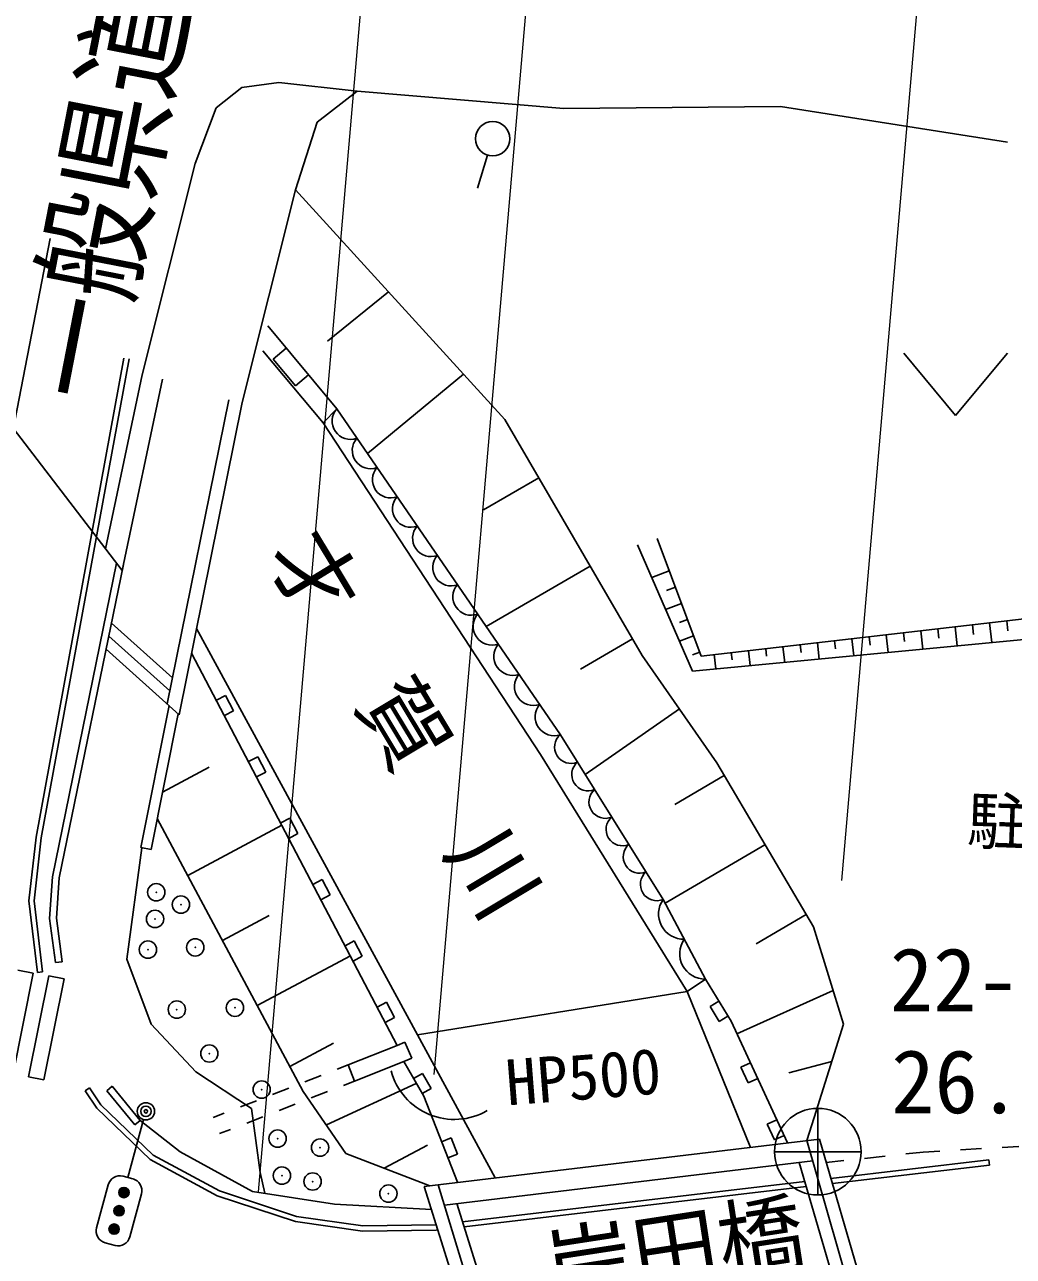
# Model space of a CAD drawing. Units: millimetres, scale not verified. Extents: x 40000 to 680000, y 20000 to 380000.
# Drawn here: x 342304 to 370832, y 307516 to 343075 of the extents above; entities that cross this region are included whole.
import ezdxf
from ezdxf.enums import TextEntityAlignment as Align

# ---------------------------------------------------------------- set-up
doc = ezdxf.new("R2010")
doc.units = ezdxf.units.MM
doc.header["$LTSCALE"] = 1000
doc.header["$PDMODE"] = 32
doc.header["$PDSIZE"] = 500
for name, color, linetype, lineweight in [('M-BGD', 7, 'Continuous', 25), ('M-BMK-SRVR', 3, 'Continuous', 25), ('M-STR-HTXT', 7, 'Continuous', 13), ('M-STR-STR1', 1, 'Continuous', 25), ('M-STR-STRC', 7, 'Continuous', 25)]:
    doc.layers.add(name, color=color, linetype=linetype, lineweight=lineweight)
doc.layers.add('M-BGD-HTXT', color=7, linetype='Continuous')
doc.styles.add('ＭＳ ゴシック', font='')
doc.styles.get('ＭＳ ゴシック').set_extended_font_data('MS Gothic')

msp = doc.modelspace()

# ---------------------------------------------------------------- hatches: boundary and pattern name
at = {"layer": 'M-STR-STRC'}
for points in [[(345021, 309354), (345022, 309340), (345024, 309325), (345028, 309311), (345034, 309298), (345040, 309285), (345048, 309272), (345057, 309261), (345068, 309250), (345079, 309241), (345091, 309232), (345103, 309225), (345117, 309219), (345131, 309215), (345145, 309212), (345160, 309210), (345174, 309210), (345189, 309211), (345203, 309213), (345217, 309217), (345231, 309223), (345244, 309229), (345256, 309237), (345268, 309246), (345278, 309256), (345288, 309268), (345296, 309280), (345303, 309292), (345309, 309306), (345314, 309320), (345317, 309334), (345319, 309348), (345319, 309363), (345318, 309378), (345315, 309392), (345311, 309406), (345306, 309420), (345299, 309433), (345291, 309445), (345282, 309457), (345272, 309467), (345261, 309477), (345249, 309485), (345236, 309492), (345223, 309498), (345209, 309503), (345195, 309506), (345180, 309508), (345165, 309508), (345151, 309507), (345136, 309504), (345122, 309500), (345109, 309495), (345096, 309488), (345083, 309480), (345072, 309471), (345061, 309461), (345052, 309450), (345043, 309438), (345036, 309425), (345030, 309412), (345026, 309398), (345023, 309384)], [(344878, 308826), (344879, 308812), (344882, 308797), (344886, 308783), (344891, 308770), (344898, 308757), (344906, 308744), (344915, 308733), (344925, 308722), (344936, 308713), (344948, 308704), (344961, 308697), (344974, 308691), (344988, 308687), (345002, 308684), (345017, 308682), (345032, 308682), (345046, 308683), (345061, 308685), (345075, 308689), (345088, 308695), (345101, 308701), (345114, 308709), (345125, 308718), (345136, 308729), (345145, 308740), (345154, 308752), (345161, 308764), (345167, 308778), (345171, 308792), (345174, 308806), (345176, 308821), (345176, 308835), (345175, 308850), (345173, 308864), (345169, 308878), (345163, 308892), (345157, 308905), (345149, 308917), (345140, 308929), (345130, 308939), (345118, 308949), (345106, 308957), (345094, 308964), (345080, 308970), (345066, 308975), (345052, 308978), (345038, 308980), (345023, 308980), (345008, 308979), (344994, 308976), (344980, 308972), (344966, 308967), (344953, 308960), (344941, 308952), (344929, 308943), (344919, 308933), (344909, 308922), (344901, 308910), (344894, 308897), (344888, 308884), (344883, 308870), (344880, 308856)], [(344880, 308452), (344866, 308451), (344851, 308448), (344837, 308444), (344824, 308439), (344811, 308432), (344798, 308424), (344787, 308415), (344776, 308405), (344767, 308394), (344758, 308382), (344751, 308369), (344745, 308356), (344741, 308342), (344738, 308328), (344736, 308313), (344736, 308299), (344737, 308284), (344739, 308270), (344743, 308255), (344749, 308242), (344755, 308229), (344763, 308216), (344772, 308205), (344782, 308194), (344794, 308185), (344806, 308177), (344818, 308169), (344832, 308164), (344846, 308159), (344860, 308156), (344874, 308154), (344889, 308154), (344904, 308155), (344918, 308158), (344932, 308162), (344946, 308167), (344959, 308173), (344971, 308181), (344983, 308190), (344993, 308201), (345003, 308212), (345011, 308224), (345018, 308236), (345024, 308250), (345029, 308264), (345032, 308278), (345033, 308293), (345034, 308307), (345033, 308322), (345030, 308336), (345026, 308350), (345021, 308364), (345014, 308377), (345006, 308389), (344997, 308401), (344987, 308411), (344976, 308421), (344964, 308429), (344951, 308436), (344938, 308442), (344924, 308447), (344909, 308450)]]:
    msp.add_hatch(color=256, dxfattribs=at).paths.add_polyline_path(points)

# ---------------------------------------------------------------- linework, layer by layer
at = {"layer": 'M-BGD'}
for p, q in [((348574, 341259), (349636, 341404)), ((349636, 341404), (351896, 341159)), ((347832, 340669), (348574, 341259)), ((350745, 340259), (351896, 341159)), ((351896, 341159), (357859, 340652)), ((347229, 339065), (347832, 340669)), ((357859, 340652), (364109, 340715)), ((364109, 340715), (370662, 339683)), ((350119, 338309), (350745, 340259)), ((355662, 339306), (355367, 338357)), ((345694, 332966), (347229, 339065)), ((350119, 338309), (348583, 332162)), ((350119, 338309), (356158, 331679)), ((343037, 336898), (341967, 331335)), ((345119, 327318), (338493, 335950)), ((352803, 335362), (351044, 333938)), ((349325, 334376), (351310, 331981)), ((350913, 331584), (349172, 333655)), ((349476, 333415), (349853, 333731)), ((367668, 333592), (369168, 331792)), ((369168, 331792), (370668, 333592)), ((342634, 319619), (345169, 333451)), ((342782, 319597), (345317, 333424)), ((350116, 332649), (349476, 333415)), ((344638, 327945), (345694, 332966)), ((345119, 327318), (346281, 332842)), ((350494, 332964), (350116, 332649)), ((354969, 332984), (352195, 330691)), ((348191, 332241), (346418, 323463)), ((348583, 332162), (346764, 323153)), ((351310, 331981), (350913, 331584)), ((351310, 331981), (357761, 322576)), ((357185, 322004), (350913, 331584)), ((360122, 324866), (356158, 331679)), ((357137, 329996), (355545, 329069)), ((360553, 328239), (361825, 324845)), ((359989, 328055), (361571, 324410)), ((343105, 318475), (344959, 327527)), ((343304, 318448), (345155, 327486)), ((358623, 327441), (355622, 325695)), ((360904, 327303), (360398, 327113)), ((361080, 326834), (360827, 326740)), ((361825, 324845), (376349, 326518)), ((361255, 326366), (360797, 326194)), ((346570, 324213), (344808, 325792)), ((361431, 325898), (361202, 325812)), ((361571, 324410), (377238, 325909)), ((369649, 325746), (369680, 325472)), ((370146, 325803), (370211, 325237)), ((370642, 325860), (370675, 325577)), ((346494, 323838), (344731, 325418)), ((347267, 325643), (353635, 313911)), ((361606, 325430), (361196, 325276)), ((366669, 325403), (366697, 325158)), ((367165, 325460), (367224, 324951)), ((367662, 325517), (367691, 325263)), ((368159, 325574), (368220, 325046)), ((368655, 325632), (368686, 325367)), ((369152, 325689), (369215, 325141)), ((346764, 323153), (344654, 325043)), ((359846, 325340), (358345, 324467)), ((363688, 325059), (363713, 324843)), ((364185, 325117), (364237, 324665)), ((364682, 325174), (364708, 324948)), ((365178, 325231), (365233, 324760)), ((365675, 325288), (365702, 325053)), ((366172, 325345), (366228, 324856)), ((347123, 324933), (353056, 313604)), ((362276, 321764), (360122, 324866)), ((361782, 324962), (361576, 324885)), ((362198, 324888), (362246, 324475)), ((362695, 324945), (362719, 324738)), ((363192, 325002), (363241, 324570)), ((348103, 323709), (347837, 323570)), ((348335, 323267), (348103, 323709)), ((346471, 323415), (345659, 319318)), ((348069, 323127), (348335, 323267)), ((361196, 323320), (358476, 321431)), ((346731, 323183), (345953, 319260)), ((357761, 322576), (360729, 317823)), ((349031, 321938), (348765, 321799)), ((349263, 321495), (349031, 321938)), ((361425, 315160), (357185, 322004)), ((346282, 320917), (347624, 321634)), ((348997, 321356), (349263, 321495)), ((365063, 317025), (362276, 321764)), ((362491, 321399), (361064, 320560)), ((350341, 312279), (346131, 320158)), ((349959, 320166), (349693, 320027)), ((350191, 319723), (349959, 320166)), ((347009, 318515), (349725, 319966)), ((349925, 319584), (350191, 319723)), ((342425, 317782), (342634, 319619)), ((342576, 317782), (342782, 319597)), ((363666, 319401), (360789, 317709)), ((345690, 319312), (345251, 316097)), ((345953, 319260), (345659, 319318)), ((343022, 317269), (343105, 318475)), ((343223, 317276), (343304, 318448)), ((350887, 318394), (350621, 318255)), ((351119, 317951), (350887, 318394)), ((350853, 317812), (351119, 317951)), ((342673, 315715), (342425, 317782)), ((342822, 315733), (342576, 317782)), ((360729, 317823), (361949, 315522)), ((343191, 315995), (343022, 317269)), ((343390, 316022), (343223, 317276)), ((348013, 316636), (349356, 317353)), ((364851, 317387), (363412, 316541)), ((365935, 314220), (365063, 317025)), ((351814, 316623), (351549, 316483)), ((352046, 316180), (351814, 316623)), ((349017, 314757), (351702, 316191)), ((351781, 316040), (352046, 316180)), ((342554, 315696), (342112, 315780)), ((343390, 316022), (343191, 315995)), ((345251, 316097), (345952, 314222)), ((341968, 312786), (342554, 315696)), ((343005, 315611), (342419, 312700)), ((342822, 315733), (342673, 315715)), ((342861, 312616), (343448, 315527)), ((343448, 315527), (343005, 315611)), ((361949, 315522), (361425, 315160)), ((361949, 315522), (362687, 314306)), ((353635, 313911), (361425, 315160)), ((363250, 310663), (361425, 315160)), ((365632, 315195), (362857, 313938)), ((352742, 314851), (352477, 314712)), ((352974, 314408), (352742, 314851)), ((362338, 314881), (362081, 314725)), ((362081, 314725), (362341, 314298)), ((352709, 314269), (352974, 314408)), ((362341, 314298), (362597, 314454)), ((345952, 314222), (347243, 312843)), ((362687, 314306), (364315, 310791)), ((365089, 311526), (365935, 314220)), ((349956, 313000), (351211, 313670)), ((353273, 313698), (353056, 313604)), ((353273, 313698), (353472, 313239)), ((355885, 309787), (353635, 313911)), ((353056, 313604), (351639, 313041)), ((351639, 313041), (351323, 312918)), ((351639, 313041), (351824, 312576)), ((353241, 313140), (351824, 312576)), ((353472, 313239), (353241, 313140)), ((353241, 313140), (353819, 312137)), ((363245, 313101), (362972, 312975)), ((362972, 312975), (363183, 312522)), ((365595, 313142), (364355, 312816)), ((342419, 312700), (342861, 312616)), ((347243, 312843), (348847, 311780)), ((350857, 312736), (350392, 312555)), ((351824, 312576), (351508, 312453)), ((353785, 312797), (353525, 312647)), ((354034, 312364), (353785, 312797)), ((363183, 312522), (363455, 312648)), ((344176, 312380), (344052, 312296)), ((344389, 311794), (344052, 312296)), ((344504, 311891), (344176, 312380)), ((344830, 312425), (344675, 312298)), ((345485, 311314), (344675, 312298)), ((345639, 311441), (344830, 312425)), ((349926, 312373), (349460, 312192)), ((351573, 310486), (350341, 312279)), ((351042, 312272), (350576, 312090)), ((351016, 311316), (353603, 312511)), ((353774, 312214), (354034, 312364)), ((346012, 310439), (344504, 311891)), ((348994, 312010), (348528, 311829)), ((350110, 311909), (349644, 311727)), ((353819, 312137), (354792, 309661)), ((345923, 310317), (344389, 311794)), ((348062, 311647), (347746, 311524)), ((349179, 311546), (348713, 311364)), ((348847, 311780), (349100, 309938)), ((364874, 310858), (365089, 311526)), ((345485, 311314), (345639, 311441)), ((346794, 310531), (345639, 311441)), ((348247, 311183), (347931, 311060)), ((364005, 311460), (363733, 311334)), ((363733, 311334), (363943, 310880)), ((354614, 310934), (354335, 310824)), ((354797, 310468), (354614, 310934)), ((363943, 310880), (364215, 311006)), ((347922, 309407), (346012, 310439)), ((348877, 309390), (346794, 310531)), ((354000, 309549), (351573, 310486)), ((352677, 310060), (353932, 310730)), ((354518, 310359), (354797, 310468)), ((368233, 310527), (367728, 310472)), ((368713, 310555), (368233, 310527)), ((369911, 310626), (369312, 310591)), ((370990, 310690), (370510, 310661)), ((347862, 309268), (345923, 310317)), ((365938, 310280), (365433, 310225)), ((370129, 310300), (365568, 309764)), ((370146, 310151), (365611, 309618)), ((367131, 310408), (366535, 310344)), ((370129, 310300), (370146, 310151)), ((349100, 309938), (349235, 309339)), ((350150, 308669), (347922, 309407)), ((351246, 309024), (348877, 309390)), ((364812, 309675), (354939, 308513)), ((364855, 309529), (354984, 308368)), ((350116, 308522), (347862, 309268)), ((351246, 309024), (354043, 308866)), ((352059, 308398), (350150, 308669)), ((352049, 308247), (350116, 308522)), ((354173, 308423), (352059, 308398)), ((354181, 308424), (354173, 308423)), ((354182, 308273), (352049, 308247)), ((354226, 308279), (354182, 308273))]:
    msp.add_line(p, q, dxfattribs=at)
for centre, radius in [((355809, 339781), 497), ((345803, 311703), 250), ((345803, 311703), 249), ((345803, 311703), 150), ((345803, 311703), 50)]:
    msp.add_circle(centre, radius, dxfattribs=at)
for centre, radius, start, end in [((351706, 331631), 529, 138.5549, 290.3372), ((352287, 330785), 529, 138.5549, 290.3372), ((352867, 329939), 529, 138.5549, 290.3372), ((353447, 329093), 529, 138.5549, 290.3372), ((354028, 328247), 529, 138.5549, 290.3372), ((354608, 327401), 529, 138.5549, 290.3372), ((355188, 326555), 529, 138.5549, 290.3372), ((355793, 325707), 548, 140.1404, 288.7518), ((356390, 324837), 548, 140.1404, 288.7518), ((356987, 323966), 548, 140.1404, 288.7518), ((357584, 323095), 548, 140.1404, 288.7518), ((358070, 322219), 473, 130.8182, 293.1393), ((358564, 321426), 473, 130.8182, 293.1393), ((359059, 320634), 473, 130.8182, 293.1393), ((359554, 319842), 473, 130.8182, 293.1393), ((360048, 319049), 473, 130.8182, 293.1393), ((360543, 318257), 473, 130.8182, 293.1393), ((361325, 317402), 730, 144.7988, 271.0734), ((361935, 316252), 730, 144.7988, 271.0734), ((354702, 313353), 1885, 194.7602, 300.2144)]:
    msp.add_arc(centre, radius, start, end, dxfattribs=at)
for p in [(346101, 318027), (346814, 317672), (346066, 317256), (345861, 316371), (347226, 316436), (346695, 314641), (348373, 314694), (347633, 313372), (349143, 312332), (349603, 310916), (350828, 310658), (349727, 309847), (350614, 309677), (352802, 309329)]:
    msp.add_point(p, dxfattribs=at)
at = {"layer": 'M-BMK-SRVR'}
for p, q in [((365191, 311788), (365191, 309288)), ((363941, 310538), (366441, 310538))]:
    msp.add_line(p, q, dxfattribs=at)
msp.add_circle((365191, 310538), 1250, dxfattribs=at)
at = {"layer": 'M-STR-HTXT'}
for p, q in [((349052, 309375), (353474, 360569)), ((354116, 312766), (358210, 360160)), ((365880, 318365), (369407, 359193))]:
    msp.add_line(p, q, dxfattribs=at)
at = {"layer": 'M-STR-STR1'}
for p, q in [((365235, 310902), (353836, 309529)), ((364874, 310858), (367178, 302847)), ((365235, 310902), (367577, 302896)), ((365042, 310274), (354416, 308995)), ((364651, 310227), (366649, 303399)), ((356339, 301511), (353836, 309529)), ((354240, 309578), (356669, 301552)), ((356914, 302186), (354775, 309038))]:
    msp.add_line(p, q, dxfattribs=at)
at = {"layer": 'M-STR-STRC'}
for p, q in [((345738, 311464), (345286, 309791)), ((345430, 309752), (345142, 309830)), ((344379, 308337), (344716, 309584)), ((345676, 309325), (345339, 308077)), ((344912, 307832), (344624, 307910))]:
    msp.add_line(p, q, dxfattribs=at)
for centre in [(345170, 309359), (345027, 308831), (344885, 308303)]:
    msp.add_circle(centre, 149, dxfattribs=at)
for centre, start, end in [((345052, 309494), 74.8876, 164.8875), ((345340, 309416), 344.8875, 74.8876), ((344715, 308246), 164.8875, 254.8876), ((345003, 308168), 254.8876, 344.8875)]:
    msp.add_arc(centre, 348, start, end, dxfattribs=at)

# ---------------------------------------------------------------- texts
at = {"layer": 'M-BGD', "style": 'ＭＳ ゴシック'}
for s, height, rotation, p in [('才\u3000賀\u3000川', 1833, 301, (348792, 327497)), ('駐車場', 1320, 357.898, (369470, 319047)), ('HP500', 1320, 4.503, (356270, 311478))]:
    msp.add_text(s, height=height, rotation=rotation, dxfattribs=at).set_placement(p, align=Align.BOTTOM_LEFT)
at = {"layer": 'M-BGD-HTXT', "style": 'ＭＳ ゴシック', "width": 0.85}
msp.add_text('一般県道', height=2566, rotation=79, dxfattribs=at).set_placement((345474, 331917), align=Align.BOTTOM_LEFT)
at = {"layer": 'M-BMK-SRVR', "style": 'ＭＳ ゴシック'}
for s, p in [('22-9-0-3', (367271, 314039)), ('26.684', (367312, 311099))]:
    msp.add_text(s, height=1833, dxfattribs=at).set_placement(p, align=Align.BOTTOM_LEFT)
at = {"layer": 'M-STR-STR1', "style": 'ＭＳ ゴシック'}
msp.add_text('岸田橋', height=1833, rotation=8.74, dxfattribs=at).set_placement((357584, 305689), align=Align.BOTTOM_LEFT)

doc.saveas('drawing.dxf')
